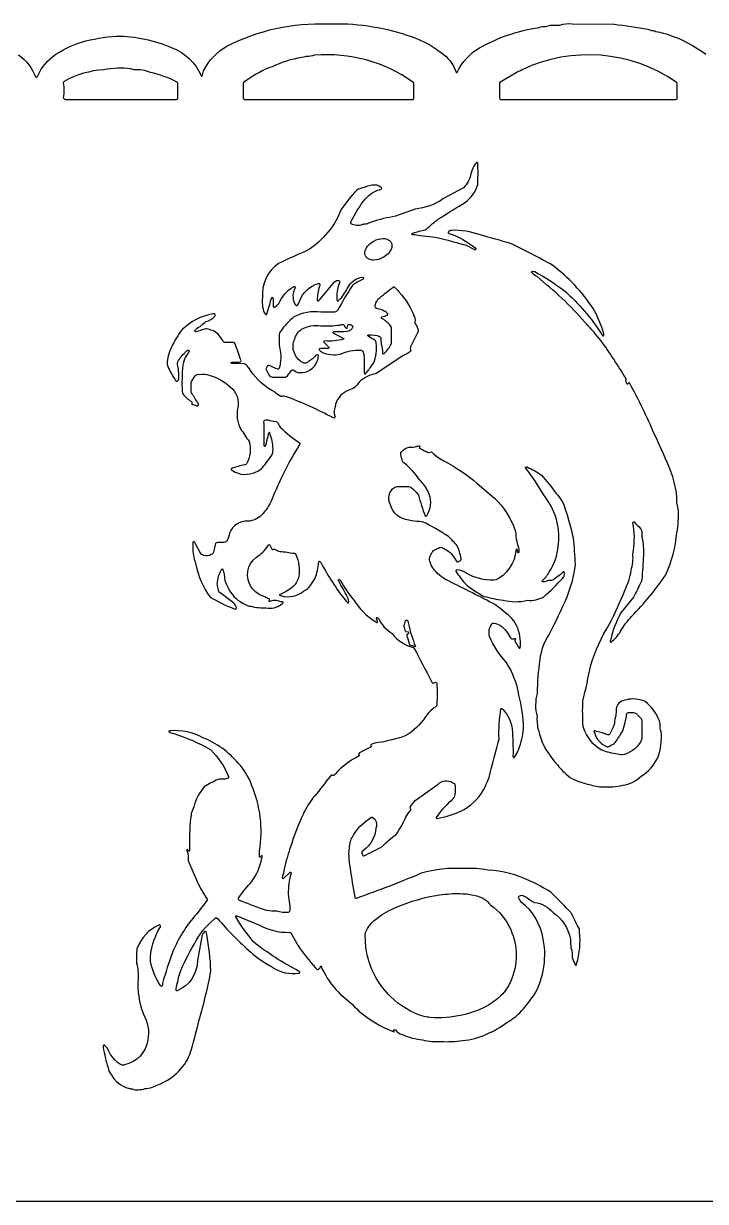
# Model space of a CAD drawing. Header units: metres. Extents: x 5 to 388, y 8 to 473.
# Drawn here: x 104.5 to 201.3, y 238.8 to 406 of the extents above; entities that cross this region are included whole.
import ezdxf

# ---------------------------------------------------------------- set-up
doc = ezdxf.new("R2010")
doc.units = ezdxf.units.M

msp = doc.modelspace()

# ---------------------------------------------------------------- linework, layer by layer
at = {"layer": 'LAYER 1', "color": 0}
for points in [[(103.8303, 401.5645, -0.1507), (106.2552, 398.434, 0.6484), (106.5274, 398.5219, -0.1442), (109.1276, 401.6599, -0.069), (112.7926, 403.398, -0.0429), (117.698, 404.2531, -0.1038), (125.6201, 402.5691, -0.1996), (129.745, 398.6247, 0.5872), (129.8595, 398.571), (130.0882, 399.3268, -0.1505), (133.3995, 402.8073, -0.1306), (147.7184, 405.9744, -0.0915), (158.9376, 404.3736, -0.0958), (163.6942, 401.9605, -0.1769), (165.908, 399.1008, 0.716), (166.0608, 399.0874, -0.1577), (169.2317, 402.5679, -0.0921), (177.6876, 405.4723, -0.1126), (178.6501, 405.6116), (178.9542, 405.6759), (179.3007, 405.7927), (180.6107, 405.8129, -0.1002), (182.3605, 406.0019), (188.3189, 405.9321, -0.0197), (193.1124, 405.209), (193.6448, 405.0341, -0.1364), (194.2377, 404.9061), (194.8243, 404.7923, -0.0986), (201.3187, 401.6719, -0.1676)], [(203.2155, 238.7662), (9.65725, 238.7663, -0.3151)]]:
    msp.add_lwpolyline(points, format="xyb", dxfattribs=at)
for points in [[(135.6969, 395.4421, 0.2939), (135.818, 395.2492), (136.1963, 395.2238), (159.7205, 395.2325, 0.4375), (159.9308, 395.4425), (159.9317, 397.5067, 0.2926), (159.7737, 397.7169, 0.1764), (145.8399, 401.5233, -0.1252), (144.658, 401.3651), (144.3109, 401.2508), (144.0085, 401.1855, 0.0813), (139.7941, 399.8632), (139.4713, 399.7875, 0.0593), (135.7597, 397.6649), (135.699, 397.5067), (135.6969, 395.4421)], [(172.0711, 397.5073), (172.0728, 395.4425, 0.2964), (172.1925, 395.2513), (172.5705, 395.224), (197.057, 395.2313, 0.2953), (197.2483, 395.3518, 0.028), (197.2663, 397.5067, 0.2968), (197.1095, 397.7165, 0.2675), (175.2589, 399.4632, -0.1002), (174.5639, 399.1391), (172.1328, 397.6676), (172.0711, 397.5073)], [(110.1566, 395.5306, 0.3281), (110.5918, 395.2388), (126.2333, 395.23, 0.297), (126.4248, 395.3514), (126.4444, 397.5067, 0.3027), (126.2846, 397.7152, 0.0666), (122.5388, 399.0876, 0.1043), (120.2079, 399.4515), (119.7745, 399.6112, 0.0681), (115.9522, 399.4577, 0.1134), (110.3168, 397.8143, 0.333), (110.1697, 397.5593, -0.1077), (110.1566, 395.5306)]]:
    msp.add_lwpolyline(points, format="xyb", close=True, dxfattribs=at)
at = {"layer": 'Layer 1', "color": 0}
for points in [[(195.6664, 327.7373, 0.0833), (197.2204, 333.7187, 0.0686), (197.4107, 337.1386, -0.0864), (197.2187, 338.8848, 0.0584), (196.5169, 342.0588, 0.0197), (194.027, 347.7503, 0.0227), (190.5197, 354.9923, 0.2761), (190.4263, 355.0283, 0.2759), (190.3504, 354.9632), (190.3089, 354.8928, -0.2749), (190.2344, 354.8276, -0.2753), (190.1414, 354.8622, 0.0146), (189.9859, 355.1835, -0.2149), (190.0281, 355.4152, 0.2075), (190.0344, 355.5325, 0.0222), (188.0078, 358.7414, 0.0478), (184.1288, 363.6909, 0.02), (180.9641, 366.9857, 0.0095), (177.387, 370.0831, -0.0798), (176.6325, 370.6894, -0.3447), (176.6332, 370.7971, -0.2298), (177.055, 370.7988, -0.0389), (181.2212, 368.1034, -0.0782), (186.5675, 361.8521, 0.108), (186.7144, 361.6865, 0.4916), (186.8569, 361.7475, 0.1404), (186.8565, 361.9725, 0.0625), (185.3417, 365.5496, 0.0854), (179.6285, 371.6788, 0.0167), (173.6749, 374.7684, 0.008), (169.3167, 376.0084, 0.1018), (165.2655, 376.6554, 0.2125), (164.7909, 376.4151, 0.3503), (164.7903, 376.3073), (164.9462, 376.2298, -0.0728), (167.9608, 374.6528, -0.0803), (168.7153, 374.0482), (168.736, 373.9885, -0.464), (168.4696, 373.9321), (167.3614, 374.4844, 0.026), (162.5525, 375.7046, 0.0191), (160.7832, 375.8721, 0.0809), (159.785, 376.0381, -0.1592), (159.6239, 376.0917, -0.4711), (159.6233, 376.1811), (159.7798, 376.2575, -0.0365), (161.5271, 376.7323), (161.7834, 376.9069, -0.0294), (163.4189, 378.2858, -0.0057), (166.7428, 380.3451, 0.1873), (168.8904, 382.9348), (168.9687, 383.0715), (168.9978, 383.4728, 0.0116), (169.0034, 386.1187, 0.1624), (168.9496, 386.2799, 0.3449), (168.8421, 386.2806, 0.1098), (168.4274, 385.7664, 0.0477), (167.9966, 384.6898, -0.1645), (166.957, 382.7151), (164.0397, 381.1099, -0.1236), (160.1017, 379.6654, -0.0071), (156.906, 378.5543, 0.0663), (153.496, 377.6586, -0.0826), (153.1642, 377.5598, 0.0369), (152.6009, 377.4767, -0.2426), (151.0162, 377.6039, -0.3179), (150.9836, 377.8651, -0.0561), (153.0397, 381.1295, -0.1501), (155.299, 382.5145, 0.5285), (155.3042, 382.7291, 0.0561), (154.6408, 383.079, 0.1224), (152.9146, 382.7608, 0.1122), (151.8109, 382.3579, 0.0588), (149.456, 379.3297, -0.1056), (147.3747, 376.0282, -0.1094), (144.3958, 373.6242, 0.0123), (140.7001, 371.9372, 0.2681), (138.4386, 367.0929, 0.1361), (138.6933, 364.9927, 0.1367), (138.9138, 364.7012, 0.4838), (139.0555, 364.7621, -0.0172), (139.4575, 366.0743, -0.0907), (139.7931, 367.1173, -0.4683), (139.8834, 367.1166, -0.1606), (139.937, 366.9554), (139.9559, 365.9386, 0.162), (140.0102, 365.7771, 0.2917), (140.1219, 365.7724, 0.1343), (140.7595, 366.2795, -0.1689), (142.8463, 368.6514, -0.464), (143.1136, 368.5948), (143.0965, 368.5315, 0.2515), (142.9994, 366.2846, 0.1388), (143.221, 365.9935, 0.3406), (143.3455, 365.9935), (143.4154, 366.0543, 0.0466), (143.7132, 366.5568, -0.2524), (146.3946, 369.1096, -0.5435), (146.5914, 368.9124), (146.5115, 368.6798, 0.0785), (146.2001, 366.7999, 0.1632), (146.254, 366.6388, 0.3448), (146.3616, 366.6382, 0.0246), (146.6278, 366.8893), (148.6767, 369.3368, -0.2823), (149.2766, 369.5385, -0.3652), (149.3903, 369.3432), (149.3102, 369.1105, 0.1087), (148.9991, 366.8001, 0.1621), (149.0531, 366.6391, 0.3464), (149.1601, 366.6384, 0.0171), (149.634, 367.0957, 0.0337), (150.7233, 368.8041, -0.2327), (152.6201, 369.9885, -0.1638), (152.7796, 369.9349, -0.3441), (152.7798, 369.8286, -0.11), (152.6147, 369.6819, 0.063), (151.1576, 368.8004, 0.0142), (149.0852, 365.2746, -0.2197), (148.655, 365.0582), (146.7283, 365.0474, 0.1552), (142.9, 364.3543, 0.0748), (141.0342, 362.3439), (140.9251, 362.2382, 0.1415), (140.8181, 361.9143, 0.019), (140.8325, 360.0131, -0.1493), (140.7815, 357.0152, -0.3896), (140.6309, 356.9435, -0.0399), (139.4135, 357.4555, 0.3363), (139.1528, 357.423, 0.0124), (138.9491, 357.0391, 0.2677), (138.9495, 356.9063, 0.0097), (139.3483, 356.16, 0.2916), (139.8575, 355.8077, 0.0174), (141.5495, 355.8004, 0.2306), (142.0861, 356.1244, 0.0058), (142.5061, 356.7131, -0.4169), (142.9075, 356.784, -0.0197), (143.1973, 356.5598, 0.1512), (143.7229, 356.4513, 0.3385), (146.1883, 358.0498, 0.0773), (146.3911, 358.7782, 0.1841), (146.3323, 358.9442, 0.1815), (146.1883, 358.989, 0.171), (145.945, 358.8723, -0.1019), (144.6822, 357.8584, -0.2336), (144.2524, 357.8498, -0.0347), (143.8439, 358.0722, -0.3084), (142.8681, 360.9409, -0.0238), (143.0686, 361.3868, -0.1641), (143.9886, 362.6199, -0.1695), (146.7283, 363.1098, 0.0451), (149.4024, 363.2164, -0.0743), (149.8255, 363.3096, -0.2118), (149.9962, 363.2364), (150.1822, 362.9242, 0.1114), (150.3248, 362.7629, 0.484), (150.4628, 362.829), (150.5351, 363.1793, -0.3384), (150.7369, 363.3102, -0.2237), (151.2741, 363.0654, -0.305), (151.2782, 362.9349, -0.2954), (150.3631, 362.2737, -0.0059), (148.5884, 362.2395, 0.1587), (148.427, 362.1854, 0.4731), (148.4263, 362.0959), (149.9831, 361.3248, -0.4735), (149.9824, 361.2352), (149.9211, 361.2003, -0.0879), (147.2965, 360.9465, 0.1624), (147.1355, 360.8924, 0.3484), (147.1353, 360.785), (147.8286, 360.051, -0.3432), (147.8279, 359.944, -0.1621), (147.6671, 359.8899, -0.0074), (146.9761, 359.8776, 0.0814), (146.5511, 359.8503, 0.4864), (146.4887, 359.7082, 0.061), (146.8603, 359.3622, 0.1613), (149.4678, 359.0784, -0.1225), (152.4045, 359.6535, -0.3023), (152.6362, 359.4862, -0.0666), (152.8395, 358.8852, -0.0061), (152.8748, 356.4646, 0.1618), (152.9288, 356.3034, 0.3462), (153.0361, 356.3027, 0.0528), (153.2931, 356.5637, 0.0106), (154.188, 357.8028, 0.1475), (154.5764, 360.6224, 0.228), (154.3618, 361.0533, 0.0107), (153.3788, 361.6648, -0.4697), (153.3795, 361.7548), (153.5408, 361.8093, -0.13), (155.0555, 361.5894, -0.3084), (155.2235, 361.3575, 0.0361), (155.293, 360.4773, -0.0756), (155.4584, 359.264, 0.1622), (155.5129, 359.1031, 0.3428), (155.6201, 359.1025, 0.0882), (156.6071, 360.3358, 0.1116), (156.7283, 360.6446, 0.0151), (156.7227, 362.5545, 0.1832), (156.6217, 363.0986, 0.086), (155.4831, 364.0837, -0.1076), (155.3174, 364.2307, -0.48), (155.3785, 364.3737, 0.0622), (156.1601, 364.6426, 0.4345), (156.2273, 364.7884, 0.1071), (155.7118, 365.2031, 0.0789), (154.7504, 365.5293, -0.1398), (154.4563, 365.7487, -0.2175), (154.4823, 366.1507, -0.1155), (154.8174, 366.8632, -0.011), (156.9208, 368.5601), (157.0005, 368.6258, -0.3319), (157.1273, 368.6258, -0.0668), (157.7743, 367.9116, -0.1131), (160.0554, 364.1887, -0.1769), (160.0854, 363.8085, 0.1361), (160.05, 363.5809, -0.0281), (160.4848, 362.6785, -0.1311), (160.5431, 362.3911, -0.0121), (159.454, 360.0977, 0.1778), (159.425, 359.7172, -0.0457), (159.4659, 359.542, -0.176), (159.4558, 359.4948), (159.2898, 359.3475, -0.0162), (158.1862, 358.7571), (154.5762, 356.3382, 0.1257), (152.1334, 355.1208, -0.1953), (150.7115, 353.9583, 0.2328), (148.7971, 351.997, -0.0372), (148.7144, 351.434, 0.0866), (148.5822, 350.7436, 0.0422), (148.7099, 350.3104), (148.7448, 350.201, -0.3008), (148.6508, 350.0167, -0.3009), (148.4444, 350.0312, 0.0394), (141.6789, 353.0833, 0.1549), (141.2905, 353.1048, -0.1363), (141.0631, 353.0693, -0.0668), (140.137, 353.72, -0.1283), (136.7259, 356.7678, 0.0696), (136.0589, 357.6075, 0.1677), (135.7275, 357.7075), (134.1621, 357.737, -0.1587), (134.0009, 357.7899, -0.4839), (134.0009, 357.8786, -0.1589), (134.1621, 357.9318, -0.0068), (134.8533, 357.9432, 0.0903), (135.2805, 357.9734, 0.3682), (135.3953, 358.168, 0.0087), (134.5504, 360.5628, 0.3068), (134.318, 360.7305), (133.0851, 360.7516, -0.1985), (132.9099, 360.8296, 0.0151), (132.4512, 361.5367, 0.1944), (130.8986, 362.5646, 0.2418), (130.207, 362.6174), (129.7199, 362.4634, -0.0748), (128.99, 362.2625, -0.1763), (128.8332, 362.3127, -0.3457), (128.8324, 362.4205, -0.0793), (129.5864, 363.026, -0.0502), (130.424, 363.6959, 0.1546), (131.6819, 364.4549, 0.4865), (131.6203, 364.8009, 0.107), (131.3766, 364.8196, 0.1416), (127.0325, 362.5657, 0.0413), (125.5561, 360.166, 0.1043), (124.8996, 357.6444), (124.9971, 357.3115, 0.0261), (125.9891, 355.5181, 0.1362), (126.2111, 355.2274, 0.3429), (126.3351, 355.2276, 0.2137), (126.5761, 355.7011, 0.0567), (126.3967, 357.6099, -0.1085), (126.4273, 358.0031, -0.0799), (127.4571, 359.3357, -0.0581), (127.778, 359.604, -0.4803), (128.0413, 359.5517), (128.0236, 359.4892, -0.0316), (127.672, 358.9098, 0.0941), (127.1361, 357.5098, 0.0322), (127.0377, 353.7544, 0.1412), (127.1454, 353.4315, 0.0719), (128.3542, 352.3342, -0.3365), (128.4519, 352.182, 0.0537), (128.4043, 352.0767, 0.4352), (128.4633, 351.9412, -0.0449), (129.0613, 351.7617), (129.1691, 351.7268, 0.2996), (129.3526, 351.8208, 0.2997), (129.3386, 352.0265, 0.0184), (128.4523, 353.4465, -0.1273), (128.33, 353.7546, -0.0065), (128.3244, 354.5991, -0.0903), (128.3654, 355.204), (128.7984, 355.8473), (128.8679, 355.9929, -0.266), (129.5156, 356.2067, -0.0969), (130.8872, 356.0964, -0.1172), (133.9115, 354.384, -0.2771), (134.9334, 351.4344, 0.178), (135.3277, 348.4796, -0.0138), (136.5281, 346.6644, -0.204), (136.1665, 343.527, -0.1442), (135.9161, 343.3466, 0.0448), (134.0676, 342.8438, 0.4347), (134.0017, 342.6994), (134.1671, 342.5527, 0.2739), (137.5254, 342.3835, 0.1414), (138.4371, 342.9788, 0.0225), (139.8254, 344.8198, 0.1136), (139.9299, 345.3611, 0.1058), (139.5778, 347.527, -0.0198), (139.487, 347.8922), (139.4521, 347.9533, 0.4787), (139.3632, 347.9533), (139.3283, 347.8922, 0.0117), (138.841, 346.0295), (138.8059, 345.9685, -0.4821), (138.7172, 345.9685, -0.1589), (138.6638, 346.1296), (138.6554, 349.1934, -0.0907), (138.6851, 349.6165, -0.3001), (138.8981, 349.7489, -0.0391), (139.195, 349.7334, 0.0756), (140.3469, 349.5329, -0.3053), (140.5788, 349.3663, 0.038), (140.9376, 348.7059, 0.0404), (143.6717, 346.5045, -0.3873), (143.7427, 346.3542, 0.0131), (143.496, 345.8805, 0.0455), (139.7621, 338.4238, -0.0849), (138.3085, 336.2174, -0.1821), (136.3681, 335.3581, 0.339), (133.7619, 333.6586, -0.0937), (133.3676, 332.5458), (133.2585, 332.439, -0.0824), (132.9284, 332.3378), (132.33, 332.318, 0.0893), (131.9078, 332.287, 0.2338), (131.7956, 332.1759), (131.5256, 331.1581), (131.4905, 330.9777, -0.2264), (131.1763, 330.6454, -0.27), (130.0558, 330.5055, -0.0545), (129.7634, 330.6422), (129.5907, 330.8997), (128.9258, 332.1598, 0.1362), (128.7053, 332.4507, 0.3442), (128.5979, 332.4504, 0.1637), (128.5441, 332.2892, 0.0917), (128.9842, 329.217, 0.1113), (131.0267, 324.5834, 0.046), (134.3232, 322.9674, 0.1061), (134.5523, 322.8746, 0.3006), (134.7363, 322.9686, 0.3006), (134.722, 323.1748, 0.0936), (134.3223, 323.7888), (132.3808, 325.2246, -0.1298), (132.2292, 325.3564, -0.0738), (132.1909, 325.6007, 0.0101), (132.0064, 326.4213, -0.1166), (132.6874, 328.5758, -0.4732), (132.7774, 328.5751), (132.8125, 328.514, 0.0403), (133.0022, 327.851), (133.1099, 326.8827, 0.0164), (133.8846, 325.2898, 0.1472), (136.3026, 323.4004, 0.108), (136.8342, 323.2861, 0.0788), (138.9769, 323.0604, 0.2164), (141.0779, 323.5298, 0.1347), (141.3688, 323.7509, 0.3438), (141.3688, 323.8577, 0.1597), (141.2084, 323.9131, -0.0545), (140.5874, 324.0278, 0.217), (139.7589, 324.0294, -0.0199), (139.5266, 323.9499, -0.3254), (139.4073, 323.9664, -0.3255), (139.3864, 324.0851), (139.4295, 324.1893, 0.3996), (139.3653, 324.3265, -0.0146), (138.7926, 324.6049, -0.1602), (136.9001, 325.9356, -0.4061), (137.5814, 330.2697, 0.1176), (139.1974, 331.8538, -0.1086), (139.344, 332.0198, -0.4321), (139.4898, 331.9537), (139.7563, 331.3926, 0.3961), (139.8939, 331.3289, -0.1907), (140.1209, 331.3786, 0.075), (140.9404, 331.0528, -0.027), (141.9319, 330.9675, 0.0796), (142.9308, 330.8009, -0.3027), (143.1629, 330.6336, -0.1402), (143.5804, 327.5001, -0.0742), (143.0455, 326.3122, -0.0908), (140.9571, 324.9731), (140.89, 324.9358, 0.4721), (140.8906, 324.8461, 0.1563), (141.0515, 324.792, 0.2585), (144.3273, 325.4614, 0.087), (144.9806, 325.8848, 0.012), (145.791, 327.0124, 0.0756), (146.3763, 329.1914, -0.0364), (146.4342, 329.5895, -0.4823), (146.5763, 329.6513, -0.1086), (146.7229, 329.4853, 0.0469), (150.2727, 324.0395, 0.029), (150.5401, 323.7899, 0.3446), (150.648, 323.7906, 0.1774), (150.6977, 323.9473, 0.0836), (150.5974, 324.3646, 0.0319), (149.3905, 326.5652, -0.0565), (149.2342, 326.9254, -0.4163), (149.3169, 327.0897), (149.3759, 327.0684, -0.1094), (149.5223, 326.9019, 0.052), (151.4412, 324.1131, 0.1326), (154.4537, 321.1346), (154.6311, 320.9908, 0.3249), (154.7543, 321.0103, 0.3248), (154.7739, 321.1333), (154.6152, 321.5429, -0.4183), (154.699, 321.7052), (154.7577, 321.6839, -0.1074), (154.905, 321.5187, 0.1373), (156.8371, 319.389, 0.1628), (159.8283, 317.4279), (159.957, 317.2744, -0.0067), (162.3776, 312.6698, 0.1363), (162.5996, 312.3791, 0.1878), (162.6515, 312.3695, 0.0592), (162.8074, 312.4183, -0.0549), (162.9766, 312.4823, -0.223), (163.1263, 312.4347, -0.1716), (163.1898, 312.2648, -0.0074), (163.1894, 309.3989, -0.2265), (162.9736, 308.9685, 0.1281), (161.5814, 307.5616, -0.1093), (158.677, 304.8673, -0.0411), (154.8869, 303.9208, 0.1099), (153.8764, 303.6562, 0.5055), (153.8603, 303.4133, -0.3257), (153.8439, 303.3104, 0.0072), (152.3789, 302.5667, 0.1344), (152.0874, 302.3453, 0.2401), (152.09, 302.2301), (152.1326, 302.122, -0.277), (152.1356, 302.0213, 0.0973), (148.7822, 299.4937, -0.0296), (148.5142, 299.2435, -0.2377), (148.3985, 299.2465), (148.2877, 299.2887, 0.2405), (148.1729, 299.2913), (148.0256, 299.1257, -0.0059), (145.8709, 296.3571, 0.0574), (145.0454, 295.2892, 0.0344), (143.938, 293.1624, 0.0259), (142.4131, 289.1334, 0.0221), (141.5195, 285.9701, 0.0121), (141.4281, 285.5128, -0.1009), (141.3464, 285.1821, 0.0735), (141.2526, 284.7594, 0.1761), (141.3025, 284.6029, 0.3442), (141.4097, 284.6021), (142.3582, 285.5118, -0.3255), (142.4815, 285.4921, -0.3254), (142.5008, 285.3688), (142.4659, 285.2594, 0.1242), (142.3236, 284.6148, 0.0913), (142.1584, 281.6711, -0.0848), (142.3143, 280.348, -0.0918), (142.2822, 279.9253, -0.2947), (142.0693, 279.7918, -0.0861), (140.4585, 279.9708, -0.0281), (139.0365, 280.0567, -0.0064), (135.4448, 281.3998, -0.0824), (135.0833, 281.5727, -0.3727), (135.116, 281.9586, -0.0347), (136.9301, 284.1968, 0.1148), (138.329, 287.5052, 0.0219), (138.4084, 287.7371, 0.2141), (138.3733, 287.8794, 0.4142), (138.3279, 287.8801, 0.0776), (138.2028, 287.7132, -0.288), (138.1308, 287.6442, -0.2881), (138.0374, 287.6792), (138.0181, 287.7784, -0.0198), (138.0133, 288.5025, 0.1419), (136.8945, 297.9388, 0.1005), (134.9946, 300.9914, 0.1281), (129.9906, 304.6004, 0.1429), (125.3341, 305.6108, 0.1599), (125.1731, 305.5568, 0.4711), (125.1724, 305.4668, 0.0469), (125.8487, 305.189, -0.0584), (131.0952, 302.9058, -0.0908), (133.6234, 299.1194, -0.2457), (133.6193, 298.989, -0.2137), (133.1437, 298.748, 0.0358), (132.1405, 298.6757, 0.0394), (130.1602, 297.6413, 0.1169), (128.6924, 294.8034, 0.0381), (128.3421, 293.8612, -0.0583), (128.2116, 293.131, 0.0262), (128.1014, 288.9607, -0.0798), (128.073, 288.5404, -0.2883), (127.9802, 288.5058, -0.2884), (127.9089, 288.5745), (127.8678, 288.6449, 0.1138), (127.7823, 288.7439, 0.3696), (127.7373, 288.7405, 0.2188), (127.702, 288.5984, -0.1064), (127.888, 287.6404, 0.0447), (127.9416, 287.0489), (129.1799, 284.1955, 0.0441), (130.6077, 281.6804, -0.2953), (130.6038, 281.5486, -0.0115), (129.0763, 279.5623, 0.0875), (125.6823, 274.1288, 0.0176), (124.2569, 269.7748, -0.0359), (124.1987, 269.3767, -0.4841), (124.0566, 269.3151), (123.9096, 269.4809, -0.0908), (122.5651, 272.8438, -0.1536), (123.89, 277.6046, 0.106), (123.9821, 277.8333, 0.3013), (123.8888, 278.0162, 0.3014), (123.6839, 278.0013, 0.1883), (120.6908, 274.8137), (120.6122, 274.6768, 0.0287), (120.5831, 272.5836, -0.0756), (120.7829, 270.4152, 0.1089), (121.5497, 265.3692, -0.1769), (122.1771, 261.7002, -0.3135), (118.8545, 258.1636, -0.2042), (118.4147, 258.1664, -0.0308), (118.1382, 258.3001, -0.1372), (116.6034, 260.2074, 0.0843), (116.0018, 260.9655, 0.4862), (115.8595, 260.9031, 0.0704), (115.8336, 260.6662, 0.0341), (116.5351, 257.7693, 0.1421), (117.0155, 256.7436, 0.2052), (119.4066, 254.8281, -0.0371), (119.9699, 254.7454, 0.119), (120.8803, 254.6102, 0.037), (121.7764, 254.7805, 0.1323), (123.5816, 255.3429, 0.2097), (128.1345, 259.6176, 0.0196), (129.4527, 264.5439, 0.0262), (131.1126, 271.4972, 0.0387), (130.5334, 276.6867, -0.0197), (130.4434, 277.0532, 0.4804), (130.2998, 277.1152, 0.0522), (130.0472, 276.8553, 0.1374), (129.8838, 276.6019), (129.2044, 272.974, -0.3041), (126.3409, 268.6646, -0.4418), (126.1947, 268.7307, -0.0991), (126.1777, 268.9723, -0.0083), (126.6538, 271.003, -0.0461), (128.7848, 275.3315, -0.1095), (131.54, 278.8022, -0.0301), (131.8081, 279.0522, -0.3306), (131.9347, 279.0522), (132.1039, 278.8991, 0.0321), (136.4363, 274.4421, 0.0561), (139.3395, 272.3244, -0.0244), (139.8527, 272.0238), (139.8732, 272.007), (139.8758, 272.0047, 0.1843), (143.5763, 271.1785, 0.1642), (143.7373, 271.2323, 0.3465), (143.7373, 271.3398, 0.109), (143.5715, 271.4864, -0.0488), (137.1721, 275.6084, -0.0392), (134.6427, 279.1758, -0.3148), (134.6648, 279.3001, -0.3149), (134.7892, 279.322), (137.9001, 278.0594, 0.132), (142.2848, 276.9723, -0.1981), (142.4607, 276.8941), (143.5005, 275.0458, 0.031), (145.9676, 271.934, 0.0327), (146.2344, 271.6832, 0.3303), (146.3606, 271.6828), (146.4312, 271.7493, 0.0765), (146.6463, 272.0955), (146.6833, 272.1621, -0.2785), (146.7474, 272.179, -0.2786), (146.7923, 272.1302, -0.0279), (146.8312, 271.9958, 0.1239), (147.1404, 271.3641, 0.0826), (149.5275, 268.1543, -0.0409), (152.1121, 265.7871, 0.075), (157.056, 262.831, 0.4595), (157.1133, 262.8838), (157.0427, 263.0392, -0.3105), (157.0573, 263.123, -0.4123), (157.3196, 263.114, 0.1531), (158.2582, 262.459, 0.0727), (161.1507, 261.6911, 0.0684), (163.7384, 261.4795, 0.0573), (166.8127, 261.6354, 0.1026), (170.2298, 262.5244, 0.0619), (173.1091, 264.1669, 0.0798), (175.4623, 266.12, 0.0159), (176.8715, 267.9403, 0.0936), (178.2586, 271.5056, 0.0983), (178.272, 276.0134, 0.187), (175.1604, 281.2803, -0.0865), (174.7625, 281.9207, -0.1479), (174.7563, 281.9674, -0.4174), (175.4152, 282.187, -0.0684), (175.994, 281.8651), (176.1919, 281.7247, 0.0438), (176.8462, 281.3085, 0.0411), (177.036, 281.2366, -0.1849), (179.6733, 279.7832, -0.2118), (182.1229, 275.9885, 0.0234), (182.2076, 274.7812, -0.0931), (182.3637, 273.8605, 0.0444), (182.4181, 273.2686, 0.0129), (182.857, 272.3289, 0.2796), (182.9223, 272.3121, 0.2797), (182.9674, 272.3623, 0.0301), (183.0049, 272.4954, 0.097), (183.428, 277.0775, 0.1004), (183.3944, 277.4746, -0.0273), (182.3156, 279.6261, 0.017), (179.3447, 282.6838, 0.03), (176.4052, 284.2659, 0.1023), (170.4187, 285.8158, 0.0596), (166.9682, 286.0257, 0.0874), (160.9608, 285.358, -0.0154), (151.7491, 281.7982, -0.2816), (151.6371, 281.8033), (151.5822, 281.964, -0.0094), (150.9025, 286.1086, -0.0884), (150.8183, 289.4426, -0.0378), (151.009, 290.2278, -0.0956), (151.1322, 290.453), (151.1391, 290.4617, -0.1183), (153.8274, 293.2901, -0.1686), (154.0222, 293.311, -0.3855), (154.5286, 291.7907, -0.2183), (152.7676, 288.6182, 0.0304), (152.5176, 288.3499, 0.2448), (152.5214, 288.2203, -0.0124), (152.6756, 287.8975, 0.3975), (152.8253, 287.8282, 0.0081), (155.4259, 289.1709, -0.0374), (157.3842, 290.8723, 0.052), (158.7874, 293.3453, -0.0678), (159.4088, 294.2218, 0.1748), (159.4723, 294.4823), (159.4388, 294.5857, -0.0448), (159.3981, 294.7618, -0.1716), (159.4077, 294.8094), (160.0832, 295.7097), (163.35, 298.0413, -0.3383), (165.4119, 298.2495), (165.5579, 298.18, -0.2202), (165.7723, 297.7494, -0.0061), (165.7781, 296.9047, -0.2481), (165.1378, 295.6078, 0.056), (163.0643, 293.3067, 0.291), (163.0936, 293.175, 0.2912), (163.2255, 293.1459, 0.0606), (166.5733, 294.1723, 0.1529), (169.7874, 297.202, 0.0755), (170.8937, 300.187, 0.0106), (172.0028, 304.4608, -0.0514), (172.2723, 308.7035, -0.482), (172.4151, 308.765, -0.1106), (172.5615, 308.6001, -0.1623), (173.8588, 305.8346, -0.0236), (173.9762, 301.9892, 0.1626), (174.03, 301.8281, 0.3442), (174.137, 301.8281), (174.2836, 301.9941, 0.0317), (174.7907, 302.9652, 0.0773), (175.4679, 305.948, 0.064), (174.8071, 310.6596, 0.1098), (173.0167, 315.3286, -0.0792), (170.6443, 318.9847, -0.2213), (170.9647, 320.7193, -0.4212), (171.3215, 320.8777, -0.0419), (172.2172, 320.5589, -0.0914), (173.6484, 318.7887, 0.5128), (174.0044, 318.6626, -0.145), (174.2559, 318.7211, -0.4793), (174.3103, 318.5906, 0.1923), (174.2604, 318.3635), (174.6505, 317.6219, 0.1346), (174.8717, 317.331, 0.4892), (175.0129, 317.3928, 0.0463), (175.0172, 318.6212, 0.1516), (173.8336, 321.5289, 0.0378), (171.4798, 323.4809, 0.0082), (164.9238, 326.8296, -0.1311), (162.8535, 328.4197, -0.0462), (162.3985, 329.0417, -0.0149), (162.2383, 329.5243, -0.1969), (162.1683, 330.229, -0.0349), (162.5337, 330.94, -0.0919), (162.7066, 331.1975, -0.0386), (163.4262, 331.5442, -0.2451), (163.9107, 331.6266, -0.0615), (165.2205, 330.7865, -0.0058), (165.9743, 329.6653, 0.1925), (166.1076, 329.5822), (166.1735, 329.5994, -0.0191), (166.4626, 329.7514, 0.4173), (166.6151, 330.1048, 0.054), (166.0815, 331.8631, 0.0198), (164.8142, 333.1795, 0.0388), (161.1092, 335.2892), (160.7085, 335.3185, -0.082), (159.1935, 335.5254, -0.3371), (156.6233, 337.6921, -0.4151), (157.182, 340.1672, -0.1407), (157.5054, 340.2753, -0.0116), (159.2056, 340.2745, -0.1407), (159.529, 340.167), (159.861, 339.8537, -0.0792), (160.5569, 339.042, 0.015), (161.5037, 336.13, 0.5279), (161.7183, 336.1246, 0.0603), (161.9377, 336.4945, 0.2474), (161.9403, 339.5641, 0.0955), (160.7481, 341.1712, 0.0701), (158.6193, 343.5641), (158.4743, 343.6345, -0.1399), (158.2926, 343.8834, 0.0182), (158.0945, 344.5429, -0.2304), (158.1509, 345.2274, -0.1671), (159.2422, 345.8583, 0.0551), (160.3728, 345.9911, -0.0195), (160.6053, 346.0717, -0.3243), (160.7246, 346.0549, -0.3244), (160.7457, 345.9362, -0.0536), (160.6981, 345.8309, 0.3236), (160.7143, 345.7278), (160.9266, 345.6182, -0.01), (161.9485, 345.1021, 0.1905), (162.2407, 345.1809), (162.3311, 345.2098, -0.3197), (162.5503, 345.058, 0.0795), (164.1695, 343.9463, -0.0549), (168.9175, 340.7279), (171.3581, 338.6473, -0.1248), (174.2735, 334.0266), (174.3517, 333.8894), (174.3825, 333.4894, 0.0772), (174.592, 332.1916, -0.0647), (174.8172, 331.0565, -0.162), (174.7642, 330.8961, -0.4749), (174.6753, 330.8954), (174.6456, 330.9619), (174.5788, 331.3082), (174.5493, 331.3749, 0.4759), (174.46, 331.3743), (174.4053, 331.2134, -0.0219), (174.1217, 329.9026, -0.1013), (172.8421, 327.9524, -0.1007), (172.6487, 327.7152), (172.2633, 327.4548, -0.1156), (171.2492, 326.9622, -0.1375), (167.3631, 327.9766, 0.1286), (166.0286, 328.4339, 0.1653), (165.8681, 328.3796, 0.2912), (165.8638, 328.2681, 0.0382), (167.1952, 326.5171, 0.0747), (169.889, 324.6893, 0.0319), (172.5764, 324.1463, 0.1219), (176.0266, 324.1219, 0.143), (178.3308, 324.6172, 0.0242), (181.0543, 327.2751, 0.2004), (181.2769, 327.9837, 0.1661), (181.2238, 328.1449, 0.3462), (181.1155, 328.1456, -0.028), (179.8716, 327.1672, -0.1459), (179.431, 326.9613, 0.059), (178.7207, 326.8296, -0.0725), (178.2978, 326.7355, -0.1776), (178.1404, 326.7848, -0.3451), (178.1395, 326.8931, 0.0643), (179.1335, 328.121, 0.1301), (180.4245, 332.2119, 0.2002), (178.3803, 338.9944, 0.0374), (175.7717, 342.9134), (175.751, 342.9728, -0.4629), (176.0172, 343.0277, -0.0547), (178.034, 341.8779, -0.0337), (180.0387, 339.3611, -0.1305), (181.3941, 337.0559, -0.0201), (182.5195, 333.0133, -0.0132), (182.7924, 329.1985, -0.0645), (181.6103, 324.5681, -0.0166), (179.0977, 319.3283, 0.1134), (177.7826, 315.6914, 0.0317), (177.3956, 310.9102, 0.1275), (177.3855, 307.64, 0.0706), (177.5746, 305.6754, 0.113), (179.6481, 301.5047, 0.0177), (181.0197, 299.9173, 0.0567), (182.1042, 298.9793, 0.0664), (183.431, 298.3534, 0.0203), (185.2574, 297.8478), (185.9984, 297.6665, 0.0312), (188.1317, 297.6487, 0.0446), (189.5766, 297.8684, 0.1564), (192.1602, 299.1606, 0.1324), (194.5285, 301.7446, 0.1107), (195.0076, 305.4526, -0.0919), (194.8372, 306.5746, 0.1334), (194.5888, 307.4027, 0.1177), (192.7898, 309.6941), (192.6873, 309.8074), (192.3531, 309.9039, 0.1563), (189.7936, 309.925, 0.3468), (188.6333, 308.7162, -0.0265), (188.5482, 307.7246, 0.0835), (188.3667, 306.614, -0.0482), (188.2074, 306.1278), (187.7343, 305.152, -0.1959), (187.6082, 305.0133, -0.1848), (187.4167, 305.0295, 0.0401), (185.8365, 305.5105, 0.0214), (185.6046, 305.5906, 0.3163), (185.4799, 305.5685, 0.3165), (185.4586, 305.4435), (185.5667, 305.2407, 0.2439), (187.3565, 303.3311, 0.272), (187.4904, 303.3308, -0.0112), (187.8306, 303.5085, 0.0926), (188.4746, 303.9225, 0.0155), (189.4967, 305.484, 0.0425), (190.145, 308.0605, -0.2928), (190.3599, 308.1931, -0.0437), (191.0584, 308.1761, -0.1377), (191.3872, 308.0762, -0.0365), (192.1494, 307.331, -0.1384), (192.2577, 307.008), (192.2668, 306.3718, -0.0221), (192.2229, 304.2653, -0.2161), (189.8839, 302.2984), (189.7467, 302.2202, -0.1318), (188.823, 302.2831, -0.0468), (186.5675, 302.8255, -0.1863), (183.9943, 306.066), (183.9157, 306.2027, -0.0198), (183.8857, 309.8033, 0.0132), (185.0045, 314.9283, -0.0639), (187.6385, 320.6919, 0.0199), (189.8399, 325.5293, 0.0846), (190.7335, 328.3732, 0.0983), (190.9815, 330.6988, 0.0803), (191.0845, 334.6699, -0.0724), (190.9906, 335.0928, -0.177), (191.0403, 335.2491, -0.3449), (191.1478, 335.2498, -0.0254), (192.04, 334.3521, -0.1831), (192.2483, 333.9146), (192.2728, 333.0779, -0.0684), (192.4836, 330.4889, -0.0126), (192.2429, 327.0694), (192.1449, 326.7365, -0.0157), (191.0612, 324.5903), (189.2538, 322.3068, 0.0684), (187.8568, 318.565, 0.0256), (187.775, 318.3344), (187.78, 318.2494, 0.346), (187.8592, 318.1706), (187.9191, 318.1912, 0.0773), (189.2532, 319.7232, -0.0672), (190.8035, 321.8338, 0.04), (195.6664, 327.7373)], [(153.0767, 372.9915, -0.1908), (153.0083, 373.7314, -0.1284), (153.5193, 374.5897, -0.077), (154.2566, 375.143, -0.1226), (155.5698, 375.4944, -0.1417), (156.3811, 375.282, -0.1283), (156.7022, 374.9413, -0.1908), (156.7706, 374.2014, -0.1284), (156.2595, 373.3431, -0.077), (155.5222, 372.7897, -0.1226), (154.2091, 372.4384, -0.1417), (153.3978, 372.6508, -0.1283), (153.0767, 372.9915)], [(159.1382, 320.7942, 0.032), (160.1252, 317.5774, -0.4851), (160.0703, 317.5224), (160.01, 317.5412, 0.0665), (159.4672, 317.7085, -0.2282), (159.3548, 317.8204, 0.0339), (158.95, 319.0704, -0.3), (158.9618, 319.2988, -0.0304), (159.1431, 319.4185, 0.2179), (159.2135, 319.5174, 0.3855), (159.1746, 319.5815), (158.8238, 319.6532, -0.3458), (158.6847, 319.8642, 0.0066), (158.5867, 320.2634, -0.176), (158.5865, 320.6904, -0.0063), (158.6845, 321.0892, -0.2679), (158.8197, 321.2955, -0.3865), (159.0772, 321.1943, -0.0427), (159.1382, 320.7942)], [(153.0431, 276.0072, -0.1603), (153.1791, 277.2282, -0.0897), (153.9301, 278.3055, -0.0592), (155.4337, 279.4947, -0.046), (158.1489, 280.8463, -0.0656), (164.3199, 282.3835, -0.0469), (167.1977, 282.4465, -0.0619), (169.0715, 282.0809, -0.0918), (170.2692, 281.432, -0.0739), (170.7383, 280.9062, -0.1385), (173.6492, 277.3753, -0.2149), (173.6232, 269.9705), (173.5719, 269.861, -0.0952), (172.3207, 268.041, -0.0732), (170.2053, 266.4857, -0.0684), (166.7681, 265.2203, -0.0767), (162.2431, 264.895, -0.019), (161.382, 265.0041, -0.121), (156.6003, 267.8591, -0.1446), (153.3111, 273.7179, -0.0519), (153.0431, 276.0072)]]:
    msp.add_lwpolyline(points, format="xyb", close=True, dxfattribs=at)

doc.saveas('drawing.dxf')
